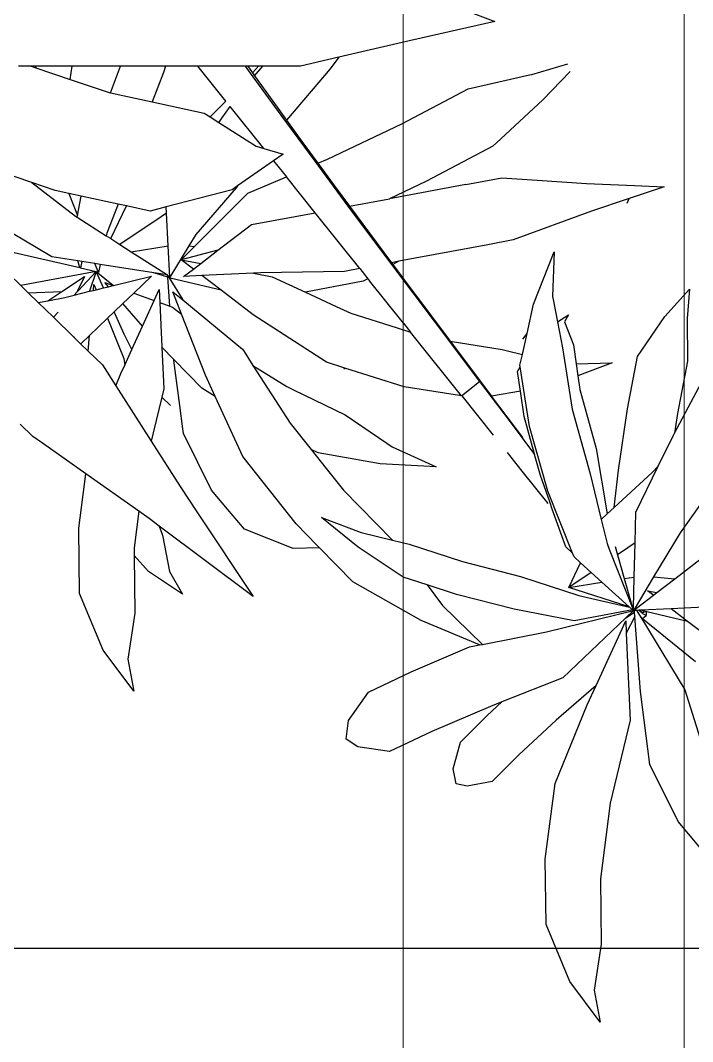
# Model space of a CAD drawing. Header units: metres. Extents: x -22 to 564, y 0 to 143.
# Drawn here: x 236.9728 to 237.0923, y 39.9084 to 40.0903 of the extents above; entities that cross this region are included whole.
import ezdxf

# ---------------------------------------------------------------- set-up
doc = ezdxf.new("R2010")
doc.units = ezdxf.units.M
doc.linetypes.add('XREF 2N NEURO-ONCOLOGIA$0$HIDDE150', pattern=[0.24, 0.15, -0.09])
for name, color, linetype in [('XREF 2N NEURO-ONCOLOGIA$0$MUROS BAJOS', 2, 'Continuous'), ('XREF 2N NEURO-ONCOLOGIA$0$PLAFONES', 20, 'XREF 2N NEURO-ONCOLOGIA$0$HIDDE150'), ('XREF 2N NEURO-ONCOLOGIA$0$VEGETACION', 95, 'Continuous')]:
    doc.layers.add(name, color=color, linetype=linetype)

# ---------------------------------------------------------------- blocks, each defined once
blk = doc.blocks.new('XREF 2N NEURO-ONCOLOGIA$0$PLANTA CIRCULAR-02')
at = {"color": 72}
for p, q in [((0.2013890418260757, 0.2273417944819727), (0.2214030004920744, 0.2132002243617919)), ((0.2593158248288034, 0.2264805127125484), (0.2510818288329091, 0.2157029925408622)), ((0.1880458887503806, 0.2113713272277309), (0.165849975180123, 0.2231474342153845)), ((0.2462260190323775, 0.2233257098332544), (0.2468636820481009, 0.2101818382819616)), ((0.3310885271888111, 0.2234832087838114), (0.3180429224580905, 0.212542126266392)), ((0.2368373994195281, 0.2114759135015092), (0.2300751190101948, 0.2203104930686237)), ((0.2739774869021687, 0.2148253307744952), (0.2899686613796177, 0.2197685909734801)), ((0.1398800181335815, 0.2163983263596734), (0.1497604723965367, 0.2155343248746178)), ((0.1490665851663664, 0.2080943989386341), (0.1398800181335815, 0.2163983263596734)), ((0.1497604723965367, 0.2155343248746178), (0.1639590949975371, 0.2156879583203661)), ((0.1639590949975371, 0.2156879583203661), (0.1815031946998573, 0.2123314385903896)), ((0.2510818288329091, 0.2157029925408622), (0.2468636820481009, 0.2101818382819616)), ((0.2510818288329091, 0.2157029925408622), (0.2477282124536515, 0.2016322527049041)), ((0.2501257025410837, 0.2006073451241903), (0.2645668345363532, 0.2183558742652565)), ((0.1815031946998573, 0.2123314385903896), (0.1880458887503806, 0.2113713272277309)), ((0.2214030004920744, 0.2132002243617919), (0.2361707790385594, 0.2043516240605001)), ((0.2496995792831598, 0.20008362848872), (0.2739774869021687, 0.2148253307744952)), ((0.3180429224580905, 0.212542126266392), (0.2990322202697513, 0.2031429281671819)), ((0.1887909899510447, 0.210976011602277), (0.1880458887503806, 0.2113713272277309)), ((0.1991868052905516, 0.2059026629006553), (0.1887909899510447, 0.210976011602277)), ((0.2361707790385594, 0.2043516240605001), (0.2368373994195281, 0.2114759135015092)), ((0.2414502145201709, 0.2054495023549734), (0.2368373994195281, 0.2114759135015092)), ((0.2468636820481009, 0.2101818382819616), (0.2473545221659918, 0.2000643635302808)), ((0.1052299575996187, 0.1979691624593656), (0.1056769285168286, 0.2078393354950734)), ((0.1056769285168286, 0.2078393354950734), (0.1095695138444483, 0.1961716594080798)), ((0.1624008745917536, 0.1989805685503896), (0.1490665851663664, 0.2080943989386341)), ((0.2145308191973356, 0.1984145024736676), (0.1991868052905516, 0.2059026629006553)), ((0.2012420913636532, 0.2038441356656762), (0.1991868052905516, 0.2059026629006553)), ((0.2408711741639706, 0.2023382135543628), (0.2414502145201709, 0.2054495023549734)), ((0.2423500464400661, 0.204273917165942), (0.2414502145201709, 0.2054495023549734)), ((0.2129187338088343, 0.1912117784107465), (0.2012420913636532, 0.2038441356656762)), ((0.2361707790385594, 0.2043516240605001), (0.2465179944031206, 0.1981517496038236)), ((0.2423500464400661, 0.204273917165942), (0.2408711741639706, 0.2023382135543628)), ((0.2466985945455633, 0.1985927575697914), (0.2423500464400661, 0.204273917165942)), ((0.2477282124536515, 0.2016322527049041), (0.2480911353282238, 0.2018156823961661)), ((0.2480911353282238, 0.2018156823961661), (0.2490791886609855, 0.2018896935783303)), ((0.2490791886609855, 0.2018896935783303), (0.2486026663029293, 0.2008001950860674)), ((0.2501257025410837, 0.2006073451241903), (0.2490791886609855, 0.2018896935783303)), ((0.2990322202697513, 0.2031429281671819), (0.2746122854090771, 0.1999197234052801)), ((0.179944974294088, 0.1956240488204131), (0.1624008745917536, 0.1989805685503896)), ((0.2248347571928662, 0.1981529485796116), (0.2145308191973356, 0.1984145024736676)), ((0.2465179944031206, 0.1981517496038236), (0.2468365684651559, 0.1983451898315493)), ((0.2466985945455633, 0.1985927575697914), (0.2466639152700907, 0.1985525530273904)), ((0.2468365684651559, 0.1983451898315493), (0.2466639152700907, 0.1985525530273904)), ((0.2472069117380471, 0.1979003931708334), (0.2466985945455633, 0.1985927575697914)), ((0.2472069117380471, 0.1979003931708334), (0.2468365684651559, 0.1983451898315493)), ((0.2475589574949026, 0.2009221111081345), (0.2473545221659918, 0.2000643635302808)), ((0.2473545221659918, 0.2000643635302808), (0.2473828681530961, 0.1994800799755438)), ((0.248094386283185, 0.2003980152886271), (0.2473828681530961, 0.1994800799755438)), ((0.2473828681530961, 0.1994800799755438), (0.2473871868901938, 0.1993910597183728)), ((0.2486026663029293, 0.2008001950860674), (0.2473871868901938, 0.1993910597183728)), ((0.2473871868901938, 0.1993910597183728), (0.2474207183899182, 0.1986998894381315)), ((0.2474207183899182, 0.1986998894381315), (0.247743822599233, 0.1988960804005373)), ((0.2474207183899182, 0.1986998894381315), (0.2474586054971581, 0.197918938906561)), ((0.2477282124536515, 0.2016322527049041), (0.2475589574949026, 0.2009221111081345)), ((0.2475589574949026, 0.2009221111081345), (0.2480609931466802, 0.2010828169036856)), ((0.247743822599233, 0.1988960804005373), (0.2496995792831598, 0.20008362848872)), ((0.2480609931466802, 0.2010828169036856), (0.248094386283185, 0.2003980152886271)), ((0.2746122854090771, 0.1999197234052801), (0.2494241924522385, 0.1980637706908084)), ((0.2496995792831598, 0.20008362848872), (0.2501257025410837, 0.2006073451241903)), ((0.1045022866744318, 0.1819004705865055), (0.1052299575996187, 0.1979691624593656)), ((0.1095695138444483, 0.1961716594080798), (0.1137544273637729, 0.1836277557332693)), ((0.1110581247384346, 0.1955550565866915), (0.1095695138444483, 0.1961716594080798)), ((0.2005007157029723, 0.192607584846705), (0.179944974294088, 0.1956240488204131)), ((0.2362374095002337, 0.1978635050566737), (0.2248347571928662, 0.1981529485796116)), ((0.2248347571928662, 0.1981529485796116), (0.2264701033485323, 0.1956942270619848)), ((0.2264701033485323, 0.1956942270619848), (0.2287862294278824, 0.192255410235326)), ((0.2268788212409731, 0.1895363656214002), (0.2474751338054943, 0.1975782480458505)), ((0.2466379175878899, 0.1975994998392849), (0.2362374095002337, 0.1978635050566737)), ((0.236768964713761, 0.1945289948367801), (0.2362374095002337, 0.1978635050566737)), ((0.236768964713761, 0.1945289948367801), (0.246546267228581, 0.1973136950235457)), ((0.2461689531155144, 0.1961370690792492), (0.2379569896054789, 0.1870763708344043)), ((0.2461689531155144, 0.1961370690792492), (0.2397189675594689, 0.1760232697730402)), ((0.2423861432337446, 0.1793886632420509), (0.2462778434902333, 0.1962572136495382)), ((0.2462778434902333, 0.1962572136495382), (0.2461689531155144, 0.1961370690792492)), ((0.2472387041253228, 0.1973173825432752), (0.2462778434902333, 0.1962572136495382)), ((0.2465179944031206, 0.1981517496038236), (0.2469669963618912, 0.1978827153103282)), ((0.2466379175878899, 0.1975994998392849), (0.246546267228581, 0.1973136950235457)), ((0.246546267228581, 0.1973136950235457), (0.2472040618885387, 0.1975010433141122)), ((0.247188125296617, 0.1975855334345127), (0.2466379175878899, 0.1975994998392849)), ((0.2472069117380471, 0.1979003931708334), (0.2469669963618912, 0.1978827153103282)), ((0.2469669963618912, 0.1978827153103282), (0.2470406137376671, 0.1978386050379939)), ((0.2471345818030244, 0.1978694019205349), (0.2470406137376671, 0.1978386050379939)), ((0.2470406137376671, 0.1978386050379939), (0.2471531042229316, 0.1977712026633824)), ((0.2472069117380471, 0.1979003931708334), (0.2471345818030244, 0.1978694019205349)), ((0.2471345818030244, 0.1978694019205349), (0.2471531042229316, 0.1977712026633824)), ((0.2471531042229316, 0.1977712026633824), (0.2474751338054943, 0.1975782480458505)), ((0.2474751338054943, 0.1975782480458505), (0.247188125296617, 0.1975855334345127)), ((0.247188125296617, 0.1975855334345127), (0.2472040618885387, 0.1975010433141122)), ((0.2472040618885387, 0.1975010433141122), (0.2474751338054943, 0.1975782480458505)), ((0.2474751338054943, 0.1975782480458505), (0.2472069117380471, 0.1979003931708334)), ((0.2474751338054943, 0.1975782480458505), (0.2472387041253228, 0.1973173825432752)), ((0.2472387041253228, 0.1973173825432752), (0.2509193050910028, 0.1778041503355823)), ((0.2479441683835546, 0.197954716992605), (0.2474586054971581, 0.197918938906561)), ((0.2474586054971581, 0.197918938906561), (0.2474751338054943, 0.1975782480458505)), ((0.2479441683835546, 0.197954716992605), (0.2474751338054943, 0.1975782480458505)), ((0.2474751338054943, 0.1975782480458505), (0.2499030206254673, 0.1950344479568571)), ((0.2545506393085475, 0.1685439526762096), (0.2474751338054943, 0.1975782480458505)), ((0.2479831858152153, 0.1979575919426182), (0.2479441683835546, 0.197954716992605)), ((0.2494241924522385, 0.1980637706908084), (0.2479831858152153, 0.1979575919426182)), ((0.2499030206254673, 0.1950344479568571), (0.2479831858152153, 0.1979575919426182)), ((0.2494241924522385, 0.1980637706908084), (0.2550827223342083, 0.195213421225823)), ((0.2499030206254673, 0.1950344479568571), (0.2700187889681729, 0.1739583035174519)), ((0.2508638265624228, 0.1950258185294231), (0.2550827223342083, 0.195213421225823)), ((0.2725399314201127, 0.1851076294699467), (0.2508638265624228, 0.1950258185294231)), ((0.2550827223342083, 0.195213421225823), (0.2841276533141865, 0.1965049694562708)), ((0.2841276533141865, 0.1965049694562708), (0.3119486977157351, 0.1898444431688944)), ((0.2129187338088343, 0.1912117784107465), (0.2005007157029723, 0.192607584846705)), ((0.2260522050137155, 0.1914767252876928), (0.2287862294278824, 0.192255410235326)), ((0.2287862294278824, 0.192255410235326), (0.236768964713761, 0.1945289948367801)), ((0.1645955643399191, 0.1905343967350816), (0.1688656129225734, 0.1790579825729139)), ((0.1648666482664112, 0.1784740353022087), (0.1645955643399191, 0.1905343967350816)), ((0.1932669609845732, 0.1851730476572797), (0.215121367953742, 0.1888288621271457)), ((0.215121367953742, 0.1888288621271457), (0.2129187338088343, 0.1912117784107465)), ((0.2169393390596781, 0.18686209294696), (0.215121367953742, 0.1888288621271457)), ((0.2169393390596781, 0.18686209294696), (0.2250252189176507, 0.1888126218978954)), ((0.2250252189176507, 0.1888126218978954), (0.2268788212409731, 0.1895363656214002)), ((0.3119486977157351, 0.1898444431688944), (0.3372880189583043, 0.1865867729920794)), ((0.1734773214052865, 0.1797314055244357), (0.1932669609845732, 0.1851730476572797)), ((0.2017289134619915, 0.1831929343636673), (0.2169393390596781, 0.18686209294696)), ((0.2379569896054789, 0.1870763708344043), (0.2346970288467958, 0.1834794818944587)), ((0.2397189675594689, 0.1760232697730402), (0.2379569896054789, 0.1870763708344043)), ((0.2789897089102595, 0.1821564482979241), (0.2725399314201127, 0.1851076294699467)), ((0.2725399314201127, 0.1851076294699467), (0.28417783862389, 0.1717772079103597)), ((0.3372880189583043, 0.1865867729920794), (0.3591623532484363, 0.1868583691443675)), ((0.3591623532484363, 0.1868583691443675), (0.3745282498051523, 0.1845198085490196)), ((0.3852475939766577, 0.186526585147341), (0.3715849473010309, 0.1763001714849111)), ((0.3745282498051523, 0.1845198085490196), (0.3852475939766577, 0.186526585147341)), ((0.103425315653368, 0.1654579051208671), (0.1045022866744318, 0.1819004705865055)), ((0.1137544273637729, 0.1836277557332693), (0.1234230901286537, 0.1574404560095886)), ((0.1800494819271137, 0.1770853832989019), (0.2017289134619915, 0.1831929343636673)), ((0.2346970288467958, 0.1834794818944587), (0.2314845738350897, 0.1799350085842022)), ((0.2346970288467958, 0.1834794818944587), (0.2397189675594689, 0.1760232697730402)), ((0.3053391020597331, 0.1713861034784898), (0.2789897089102595, 0.1821564482979241)), ((0.1584706073914219, 0.1775400559016802), (0.1648666482664112, 0.1784740353022087)), ((0.1648666482664112, 0.1784740353022087), (0.1688656129225734, 0.1790579825729139)), ((0.1688656129225734, 0.1790579825729139), (0.1734773214052865, 0.1797314055244357)), ((0.2295037197612828, 0.1777494264140031), (0.2282675669181486, 0.1772559153046629)), ((0.2314845738350897, 0.1799350085842022), (0.2295037197612828, 0.1777494264140031)), ((0.2397189675594689, 0.1760232697730402), (0.2314845738350897, 0.1799350085842022)), ((0.236039075806687, 0.1598101230703861), (0.2423861432337446, 0.1793886632420509)), ((0.2509193050910028, 0.1778041503355823), (0.2470163743349474, 0.1577717612665097)), ((0.0679989700413444, 0.1636597580998753), (0.0644272448327428, 0.1756919343429359)), ((0.0670034462101086, 0.1765032058852469), (0.07653787987015899, 0.1673561726104253)), ((0.1484346118343325, 0.1758525380328066), (0.1508384722692142, 0.1745214281818335)), ((0.1508482719286803, 0.172223583868643), (0.1484346118343325, 0.1758525380328066)), ((0.1508384722692142, 0.1745214281818335), (0.1584706073914219, 0.1775400559016802)), ((0.1595454020749543, 0.1738957745349907), (0.1800494819271137, 0.1770853832989019)), ((0.2282675669181486, 0.1772559153046629), (0.2074901824431805, 0.1689609296818304)), ((0.2260960932850935, 0.1749584140142204), (0.2135093719693941, 0.1704741983170876)), ((0.2282675669181486, 0.1772559153046629), (0.2260960932850935, 0.1749584140142204)), ((0.3715849473010309, 0.1763001714849111), (0.3525527575924343, 0.1684000294539629)), ((0.1274086166296513, 0.1711158326718518), (0.1422950797455797, 0.1705790680461305)), ((0.1448606160206935, 0.1642414496502482), (0.1274086166296513, 0.1711158326718518)), ((0.1433445106461306, 0.1707808413354073), (0.1508482719286803, 0.172223583868643)), ((0.1508482719286803, 0.172223583868643), (0.1595454020749543, 0.1738957745349907)), ((0.2700187889681729, 0.1739583035174519), (0.27805011984141, 0.1535925753640228)), ((0.28417783862389, 0.1717772079103597), (0.2957087490867138, 0.1592649931012247)), ((0.3306784233023023, 0.1681284333016748), (0.3053391020597331, 0.1713861034784898)), ((0.1422950797455797, 0.1705790680461305), (0.1433445106461306, 0.1707808413354073)), ((0.2074901824431805, 0.1689609296818304), (0.1858107509083027, 0.1628533786170578)), ((0.2008128721623734, 0.1603305658610807), (0.2116350406788285, 0.168978682918727)), ((0.2111148562738663, 0.1696211147697824), (0.202291442793566, 0.1664776361594065)), ((0.2135093719693941, 0.1704741983170876), (0.2111148562738663, 0.1696211147697824)), ((0.2587951558607244, 0.1471608245804887), (0.2545506393085475, 0.1685439526762096)), ((0.3525527575924343, 0.1684000294539629), (0.3306784233023023, 0.1681284333016748)), ((0.07653787987015899, 0.1673561726104253), (0.0895846311254189, 0.1532594486780852)), ((0.1026461197618005, 0.1535615966715724), (0.103425315653368, 0.1654579051208671)), ((0.1547532977826052, 0.1620265710654962), (0.1448606160206935, 0.1642414496502482)), ((0.194635716770648, 0.1643725083162764), (0.1825018032142793, 0.1610359940265624)), ((0.1842597736035287, 0.1563334394582441), (0.1952324339886502, 0.1645365902108367)), ((0.1952324339886502, 0.1645365902108367), (0.194635716770648, 0.1643725083162764)), ((0.202291442793566, 0.1664776361594065), (0.1952324339886502, 0.1645365902108367)), ((0.0681847394216959, 0.16284444751048), (0.0679989700413444, 0.1636597580998753)), ((0.07286446886099901, 0.1423059014906087), (0.0681847394216959, 0.16284444751048)), ((0.1617346602958491, 0.1604635095322209), (0.1547532977826052, 0.1620265710654962)), ((0.1858107509083027, 0.1628533786170578), (0.165922312573926, 0.159759538870567)), ((0.1825018032142793, 0.1610359940265624), (0.1740303074251841, 0.1597989471231287)), ((0.1234230901286537, 0.1574404560095886), (0.1250188320769041, 0.1488886172037169)), ((0.1605009356612896, 0.1555131258417148), (0.1617346602958491, 0.1604635095322209)), ((0.1653066710561433, 0.1596637698531467), (0.1617346602958491, 0.1604635095322209)), ((0.165922312573926, 0.159759538870567), (0.1653066710561433, 0.1596637698531467)), ((0.1674950892004148, 0.158844644403807), (0.165922312573926, 0.159759538870567)), ((0.1740303074251841, 0.1597989471231287), (0.1674950892004148, 0.158844644403807)), ((0.1740303074251841, 0.1597989471231287), (0.1756953066214919, 0.1501664791437136)), ((0.1895334806804669, 0.1605706663973052), (0.1756953066214919, 0.1501664791437136)), ((0.194587610511789, 0.1553479501200101), (0.2008128721623734, 0.1603305658610807)), ((0.2310925888607045, 0.1404979471575487), (0.236039075806687, 0.1598101230703861)), ((0.2470163743349474, 0.1577717612665097), (0.242069887388979, 0.1384595853536723)), ((0.2957087490867138, 0.1592649931012247), (0.3046404489877688, 0.1503986505239254)), ((0.1600609619220421, 0.1537477085338068), (0.1605009356612896, 0.1555131258417148)), ((0.1707582094807378, 0.1461553880990465), (0.1842597736035287, 0.1563334394582441)), ((0.039568464767541, 0.1231805717692467), (0.0503012264136515, 0.1512584545683069)), ((0.0503012264136515, 0.1512584545683069), (0.0566811840993893, 0.1231805717692467)), ((0.0895846311254189, 0.1532594486780852), (0.0920397800063313, 0.1506067150350674)), ((0.0920397800063313, 0.1506067150350674), (0.1037791285079948, 0.128436858154366)), ((0.1048945850996574, 0.1415117078089381), (0.1026461197618005, 0.1535615966715724)), ((0.1572933824070617, 0.1363142558055372), (0.1600609619220421, 0.1537477085338068)), ((0.1756340436006809, 0.1401976806664038), (0.1887703810599248, 0.1507061172625583)), ((0.27805011984141, 0.1535925753640228), (0.2795593908043799, 0.1497653887337265)), ((0.2825813859204516, 0.1486756891631487), (0.27805011984141, 0.1535925753640228)), ((0.3046404489877688, 0.1503986505239254), (0.3062675604853239, 0.1420061693310188)), ((0.1250188320769041, 0.1488886172037169), (0.1305649356673086, 0.1191757310767016)), ((0.1572933824070617, 0.1363142558055372), (0.1756953066214919, 0.1501664791437136)), ((0.2457641105792732, 0.1337127929269073), (0.2587951558607244, 0.1471608245804887)), ((0.2589906538900379, 0.1461759398824185), (0.2587951558607244, 0.1471608245804887)), ((0.2795593908043799, 0.1497653887337265), (0.2878913133545495, 0.130196279699696)), ((0.2915130858215065, 0.1398093465858423), (0.2825813859204516, 0.1486756891631487)), ((0.1506146580046277, 0.1309519617738886), (0.1707582094807378, 0.1461553880990465)), ((0.1755778232325582, 0.1401527404294072), (0.1707582094807378, 0.1461553880990465)), ((0.2589906538900379, 0.1461759398824185), (0.2507675776869007, 0.126634403562349)), ((0.2596607296358542, 0.1428002160913522), (0.2589906538900379, 0.1461759398824185)), ((0.0846038173626624, 0.1201360446099073), (0.07286446886099901, 0.1423059014906087)), ((0.1048945850996574, 0.1415117078089381), (0.1096462692204625, 0.1160555221403356)), ((0.1755778232325582, 0.1401527404294072), (0.1542575284695999, 0.1231101353001165)), ((0.1756340436006809, 0.1401976806664038), (0.1750544361110968, 0.1365466347918769)), ((0.2252944885741073, 0.1226553716148615), (0.2310925888607045, 0.1404979471575487)), ((0.2679926521860239, 0.1232311070573289), (0.2596607296358542, 0.1428002160913522)), ((0.3062675604853239, 0.1420061693310188), (0.3054090772873934, 0.1383514253237905)), ((0.242069887388979, 0.1384595853536723), (0.2388892461541729, 0.1286717533568549)), ((0.30042184723888, 0.137290672889165), (0.2915130858215065, 0.1398093465858423)), ((0.3054090772873934, 0.1383514253237905), (0.30042184723888, 0.137290672889165)), ((0.1458517696418937, 0.1277481101635729), (0.1568541853091574, 0.1359836460161006)), ((0.1568541853091574, 0.1359836460161006), (0.1572933824070617, 0.1363142558055372)), ((0.1750544361110968, 0.1365466347918769), (0.1725694049174393, 0.1208930018579011)), ((0.2388892461541729, 0.1286717533568549), (0.2457641105792732, 0.1337127929269073)), ((0.1316019119972793, 0.116665740691495), (0.1506146580046277, 0.1309519617738886)), ((0.192660046776723, 0.116934331251116), (0.1993858539341744, 0.1316942741006528)), ((0.1993858539341744, 0.1316942741006528), (0.1983304550184357, 0.1129424684037801)), ((0.2878913133545495, 0.130196279699696), (0.294691245757491, 0.1160103336293687)), ((0.1037791285079948, 0.128436858154366), (0.1096462692204625, 0.1160555221403356)), ((0.1384307280811754, 0.1221933069562695), (0.1458517696418937, 0.1277481101635729)), ((0.2388892461541729, 0.1286717533568549), (0.2362717871023676, 0.1206170098109851)), ((0.2507675776869007, 0.126634403562349), (0.2378045974201086, 0.1037420606359589)), ((0.0566811840993893, 0.1231805717692467), (0.0622720253835496, 0.0990616334501127)), ((0.1512532607806065, 0.1207087498604267), (0.1542575284695999, 0.1231101353001165)), ((0.1528417037826841, 0.1186386506368038), (0.1542575284695999, 0.1231101353001165)), ((0.2747925845889654, 0.1090451609870016), (0.2679926521860239, 0.1232311070573289)), ((0.0963945369604744, 0.0952542719812684), (0.0846038173626624, 0.1201360446099073)), ((0.1316897786361579, 0.1171800129543357), (0.1384307280811754, 0.1221933069562695)), ((0.1512532607806065, 0.1207087498604267), (0.1371094688952184, 0.1094032758399805)), ((0.1725694049174393, 0.1208930018579011), (0.1663014816835755, 0.1010975265635565)), ((0.2239069614534657, 0.1170313271624863), (0.2252944885741073, 0.1226553716148615)), ((0.2362717871023676, 0.1206170098109851), (0.2262021737048059, 0.1056132107784293)), ((0.113744683623608, 0.1033516459528982), (0.1316019119972793, 0.116665740691495)), ((0.1211959790537946, 0.1093756965248787), (0.1310294119933246, 0.1166888933937216)), ((0.1305649356673086, 0.1191757310767016), (0.1310294119933246, 0.1166888933937216)), ((0.1310294119933246, 0.1166888933937216), (0.1316897786361579, 0.1171800129543357)), ((0.1479197427254633, 0.1030940188867291), (0.1528417037826841, 0.1186386506368038)), ((0.1914604880610966, 0.1151658516224856), (0.192660046776723, 0.116934331251116)), ((0.2072103804864867, 0.100682341654597), (0.2239069614534657, 0.1170313271624863)), ((0.2213139003627731, 0.106520908573259), (0.2239069614534657, 0.1170313271624863)), ((0.1121421423929121, 0.1026924482666871), (0.1096462692204625, 0.1160555221403356)), ((0.1819706838125654, 0.1011752688567284), (0.1914604880610966, 0.1151658516224856)), ((0.1983304550184357, 0.1129424684037801), (0.196570152223245, 0.102878242044973)), ((0.294691245757491, 0.1160103336293687), (0.2930881976606514, 0.1054453129279054)), ((0.1121421423929121, 0.1026924482666871), (0.1211959790537946, 0.1093756965248787)), ((0.1363948848424172, 0.1088321226411963), (0.1371094688952184, 0.1094032758399805)), ((0.1330031811840371, 0.1061211995717812), (0.1142955469915279, 0.0911688340561625)), ((0.1330031811840371, 0.1061211995717812), (0.1363948848424172, 0.1088321226411963)), ((0.1330031811840371, 0.1061211995717812), (0.1339605159015775, 0.1009955647064302)), ((0.1363948848424172, 0.1088321226411963), (0.1372662379085341, 0.1072861512005758)), ((0.1372662379085341, 0.1072861512005758), (0.1408770906250965, 0.0879534924658643)), ((0.2163342993481763, 0.0932723168254128), (0.2213139003627731, 0.106520908573259)), ((0.2842271746428651, 0.1023436693256414), (0.2747925845889654, 0.1090451609870016)), ((0.0971014614420796, 0.0910170392842318), (0.113744683623608, 0.1033516459528982)), ((0.1051888301332156, 0.0975597389204879), (0.1121421423929121, 0.1026924482666871)), ((0.1456669670174193, 0.0982509271590857), (0.1479197427254633, 0.1030940188867291)), ((0.196570152223245, 0.102878242044973), (0.1947043751778494, 0.0922109849280233)), ((0.2262021737048059, 0.1056132107784293), (0.2163342993481763, 0.0932723168254128)), ((0.2378045974201086, 0.1037420606359589), (0.2264880953195814, 0.0926611495675545)), ((0.2930881976606514, 0.1054453129279054), (0.2905447850244513, 0.1015015638107997)), ((0.1339605159015775, 0.1009955647064302), (0.1344203859823096, 0.0729282534984392)), ((0.1663014816835755, 0.1010975265635565), (0.1643470818505364, 0.0949251035508709)), ((0.1665880114846061, 0.1007241136567813), (0.1663014816835755, 0.1010975265635565)), ((0.1735509069976331, 0.0839141968758668), (0.1819706838125654, 0.1011752688567284)), ((0.1998835273134034, 0.0948790469650831), (0.2072103804864867, 0.100682341654597)), ((0.2905447850244513, 0.1015015638107997), (0.2842271746428651, 0.1023436693256414)), ((0.0622720253835496, 0.0990616334501127), (0.0652375437653206, 0.0862683611500543)), ((0.0622720253835496, 0.0990616334501127), (0.0661709179936168, 0.0961909989952972)), ((0.0661709179936168, 0.0961909989952972), (0.0832957620580715, 0.0815958846719838)), ((0.0977392765933871, 0.0921089636077639), (0.1051888301332156, 0.0975597389204879)), ((0.1408770906250965, 0.0879534924658643), (0.1456669670174193, 0.0982509271590857)), ((0.0977392765933871, 0.0921089636077639), (0.0963945369604744, 0.0952542719812684)), ((0.1643470818505364, 0.0949251035508709), (0.1552171772085984, 0.0808693737877917)), ((0.193564372782717, 0.0898739083245488), (0.1998835273134034, 0.0948790469650831)), ((0.2262852453614386, 0.0924625226131752), (0.2256700839460279, 0.0918601678505056)), ((0.2256700839460279, 0.0918601678505056), (0.226284298588439, 0.0923708504543228)), ((0.226284298588439, 0.0923708504543228), (0.2262852453614386, 0.0924625226131752)), ((0.2264880953195814, 0.0926611495675545), (0.2262852453614386, 0.0924625226131752)), ((0.2264880953195814, 0.0926611495675545), (0.2266479467496651, 0.0838320831874384)), ((0.08170373396689, 0.0796973215762122), (0.0971014614420796, 0.0910170392842318)), ((0.0904454030253135, 0.0867720980135403), (0.0977392765933871, 0.0921089636077639)), ((0.1142955469915279, 0.0911688340561625), (0.1022553371010417, 0.0815460244466024)), ((0.118269485960127, 0.0699130367338157), (0.1142955469915279, 0.0911688340561625)), ((0.184709799256936, 0.0828605700869574), (0.193564372782717, 0.0898739083245488)), ((0.1947043751778494, 0.0922109849280233), (0.193564372782717, 0.0898739083245488)), ((0.2256700839460279, 0.0918601678505056), (0.2184463626572182, 0.0847868326031716)), ((0.0652375437653206, 0.0862683611500543), (0.0652375437653206, 0.0737136327218409)), ((0.0832957620580715, 0.0815958846719838), (0.0904454030253135, 0.0867720980135403)), ((0.1357130506981718, 0.0768516686305034), (0.1408770906250965, 0.0879534924658643)), ((0.1653985616854214, 0.0703890509713574), (0.184709799256936, 0.0828605700869574)), ((0.1724682771464643, 0.0816947375956261), (0.1735509069976331, 0.0839141968758668)), ((0.2184463626572182, 0.0847868326031716), (0.1959457814276675, 0.06696506103553901)), ((0.2266479467496651, 0.0838320831874384), (0.2202554835412513, 0.0675042889905555)), ((0.0675862476844458, 0.0694180368851534), (0.08170373396689, 0.0796973215762122)), ((0.0769989677233696, 0.0770371171767081), (0.0832957620580715, 0.0815958846719838)), ((0.0927728638520193, 0.0739679065788721), (0.0946827672299975, 0.0805025938283706)), ((0.0946827672299975, 0.0805025938283706), (0.0969309366358573, 0.0772909179218502)), ((0.0969309366358573, 0.0772909179218502), (0.1022553371010417, 0.0815460244466024)), ((0.1077791020732093, 0.0686260927400255), (0.1022553371010417, 0.0815460244466024)), ((0.1552171772085984, 0.0808693737877917), (0.1484827811812437, 0.0705015929192925)), ((0.1653985616854214, 0.0703890509713574), (0.1724682771464643, 0.0816947375956261)), ((0.0684804653094204, 0.0709497645955395), (0.0769989677233696, 0.0770371171767081)), ((0.0969309366358573, 0.0772909179218502), (0.1053510936837654, 0.0652621021887612)), ((0.1345366923014524, 0.0705308817181063), (0.1357130506981718, 0.0768516686305034)), ((0.0652375437653206, 0.0737136327218409), (0.0652375437653206, 0.0722567274419817)), ((0.0684804653094204, 0.0709497645955395), (0.0652375437653206, 0.0737136327218409)), ((0.0652375437653206, 0.0722567274419817), (0.0652375437653206, 0.0686323611515221)), ((0.0674598964293409, 0.0702204623890666), (0.0652375437653206, 0.0722567274419817)), ((0.0927728638520193, 0.0739679065788721), (0.0787750941280905, 0.0627819982949163)), ((0.0920492819952443, 0.07149218912218201), (0.0927728638520193, 0.0739679065788721)), ((0.1344203859823096, 0.0729282534984392), (0.1345366923014524, 0.0705308817181063)), ((0.0652375437653206, 0.0686323611515221), (0.0674598964293409, 0.0702204623890666)), ((0.0652375437653206, 0.0677277447380647), (0.0675862476844458, 0.0694180368851534)), ((0.0652375437653206, 0.0686323611515221), (0.0652375437653206, 0.0677277447380647)), ((0.0674598964293409, 0.0702204623890666), (0.0684804653094204, 0.0709497645955395)), ((0.0840742392891514, 0.0589533033706218), (0.0920492819952443, 0.07149218912218201)), ((0.1255677777181745, 0.0508312071412007), (0.1077791020732093, 0.0686260927400255)), ((0.1268916275490852, 0.0586486419889312), (0.118269485960127, 0.0699130367338157)), ((0.1345366923014524, 0.0705308817181063), (0.1353707328708822, 0.0533391647097474)), ((0.1484827811812437, 0.0705015929192925), (0.1402487851853493, 0.0597240727476063)), ((0.1607908576410608, 0.0674133188953903), (0.1653985616854214, 0.0703890509713574)), ((0.2148054286921308, 0.0518839668435405), (0.2428102015196316, 0.0705006688733718)), ((0.2428102015196316, 0.0705006688733718), (0.2191771803140199, 0.0390077221610668)), ((0.0652375437653206, 0.0677277447380647), (0.0652375437653206, 0.0519649727992331)), ((0.1053510936837654, 0.0652621021887612), (0.106627364809043, 0.0634388547001521)), ((0.1053510936837654, 0.0652621021887612), (0.1060028472165868, 0.0647912025686992)), ((0.1434478871463796, 0.0468865349178174), (0.1599399812483568, 0.0668638087380344)), ((0.1599399812483568, 0.0668638087380344), (0.1607908576410608, 0.0674133188953903)), ((0.1959457814276675, 0.06696506103553901), (0.1758590271083023, 0.0577894891771678)), ((0.2202554835412513, 0.0675042889905555), (0.213495385513994, 0.0618347327017759)), ((0.0840742392891514, 0.0589533033706218), (0.0787750941280905, 0.0627819982949163)), ((0.1060028472165868, 0.0647912025686992), (0.1215860567563425, 0.0513254227203817)), ((0.106627364809043, 0.0634388547001521), (0.1123443487950482, 0.0413734666186301)), ((0.213495385513994, 0.0618347327017759), (0.2072098788105308, 0.0565632064731361)), ((0.0769621757445407, 0.0613332934023632), (0.0652375437653206, 0.0519649727992331)), ((0.08223135694980499, 0.0560558027605254), (0.0769621757445407, 0.0613332934023632)), ((0.08223135694980499, 0.0560558027605254), (0.0840742392891514, 0.0589533033706218)), ((0.1312625394947986, 0.0529382651592627), (0.1268916275490852, 0.0586486419889312)), ((0.1268916275490852, 0.0586486419889312), (0.1300381305164109, 0.0463592937611068)), ((0.1402487851853493, 0.0597240727476063), (0.1353707328708822, 0.0533391647097474)), ((0.1402487851853493, 0.0597240727476063), (0.1363078026902116, 0.0431889258745102)), ((0.0809931918320928, 0.0541090782695477), (0.08223135694980499, 0.0560558027605254)), ((0.1758590271083023, 0.0577894891771678), (0.1686742298652746, 0.0545074943688917)), ((0.1758590271083023, 0.0577894891771678), (0.1730271693187433, 0.0532608632501877)), ((0.2072098788105308, 0.0565632064731361), (0.1881991766221915, 0.04716400837392599)), ((0.0652375437653206, 0.0519649727992331), (0.0652375437653206, 0.0411055943935921)), ((0.0772326025233667, 0.0367096712107653), (0.0809931918320928, 0.0541090782695477)), ((0.1215860567563425, 0.0513254227203817), (0.1253950501577918, 0.0489852372762627)), ((0.1300381305164109, 0.0463592937611068), (0.1312625394947986, 0.0529382651592627)), ((0.133165277827203, 0.05045243313582401), (0.1312625394947986, 0.0529382651592627)), ((0.1353707328708822, 0.0533391647097474), (0.1356695007554407, 0.0471807917110354)), ((0.1686742298652746, 0.0545074943688917), (0.1482241202497647, 0.0465215792929854)), ((0.1730271693187433, 0.0532608632501877), (0.1633976962950498, 0.043912689917768)), ((0.2059696122039156, 0.0460101908352613), (0.2148054286921308, 0.0518839668435405)), ((0.1253950501577918, 0.0489852372762627), (0.1255677777181745, 0.0508312071412007)), ((0.1253950501577918, 0.0489852372762627), (0.1358308716225309, 0.0425736332341344)), ((0.1300381305164109, 0.0463592937611068), (0.1255677777181745, 0.0508312071412007)), ((0.133165277827203, 0.05045243313582401), (0.1300381305164109, 0.0463592937611068)), ((0.1356695007554407, 0.0471807917110354), (0.133165277827203, 0.05045243313582401)), ((0.1360537840875935, 0.0423967877915956), (0.1434478871463796, 0.0468865349178174)), ((0.1407309491855528, 0.0435954420304938), (0.1434478871463796, 0.0468865349178174)), ((0.1482241202497647, 0.0465215792929854), (0.1407309491855528, 0.0435954420304938)), ((0.1459187155904686, 0.0435219931128046), (0.1482241202497647, 0.0465215792929854)), ((0.1788200517667207, 0.0459260509400039), (0.1637792417615174, 0.0439408036120241)), ((0.186682802980556, 0.046963861126585), (0.1788200517667207, 0.0459260509400039)), ((0.1881991766221915, 0.04716400837392599), (0.186682802980556, 0.046963861126585)), ((0.1907873414808563, 0.036338183873184), (0.2059696122039156, 0.0460101908352613)), ((0.2419378582005009, 0.0468730174034278), (0.2343854329128305, 0.0354993970192155)), ((0.2343978088359364, 0.0424839616597836), (0.2419378582005009, 0.0468730174034278)), ((0.0652375437653206, 0.0411055943935921), (0.0652375437653206, 0.0261137736562276)), ((0.0652375437653206, 0.0411055943935921), (0.0673797580799374, 0.0404603280634817)), ((0.1144622026645692, 0.0414816894291974), (0.1123443487950482, 0.0413734666186301)), ((0.1123443487950482, 0.0413734666186301), (0.1137303069276925, 0.0360241943211506)), ((0.1253796590681304, 0.0420395739146073), (0.1144622026645692, 0.0414816894291974)), ((0.1144622026645692, 0.0414816894291974), (0.1156370597009726, 0.0397153072687289)), ((0.1358308716225309, 0.0425736332341344), (0.1253796590681304, 0.0420395739146073)), ((0.1273502592261906, 0.0296777605052938), (0.1253796590681304, 0.0420395739146073)), ((0.1273502592261906, 0.0296777605052938), (0.1351186797798647, 0.0418289864173218)), ((0.1358899280237438, 0.0418858148669443), (0.1343970528352543, 0.0372303948401225)), ((0.1351186797798647, 0.0418289864173218), (0.1343970528352543, 0.0372303948401225)), ((0.1351186797798647, 0.0418289864173218), (0.1360537840875935, 0.0423967877915956)), ((0.1358899280237438, 0.0418858148669443), (0.1351186797798647, 0.0418289864173218)), ((0.1455842568251313, 0.0426001292012899), (0.1358899280237438, 0.0418858148669443)), ((0.1363078026902116, 0.0431889258745102), (0.1360537840875935, 0.0423967877915956)), ((0.1443650443991515, 0.039239631428643), (0.1455842568251313, 0.0426001292012899)), ((0.1455842568251313, 0.0426001292012899), (0.1459187155904686, 0.0435219931128046)), ((0.1633976962950498, 0.043912689917768), (0.1592665891169673, 0.0399022621549605)), ((0.1637792417615174, 0.0439408036120241), (0.1633976962950498, 0.043912689917768)), ((0.1788424152070149, 0.0428029094721723), (0.1760074492849526, 0.0398765794515299)), ((0.2221897838817881, 0.0401227971134404), (0.2343978088359364, 0.0424839616597836)), ((0.0673797580799374, 0.0404603280634817), (0.0772326025233667, 0.0367096712107653)), ((0.1156370597009726, 0.0397153072687289), (0.1249384575800718, 0.0259052630646153)), ((0.140030782914863, 0.0390468987361743), (0.1443650443991515, 0.039239631428643)), ((0.1436879959407094, 0.037373492445731), (0.140030782914863, 0.0390468987361743)), ((0.1443650443991515, 0.039239631428643), (0.1592665891169673, 0.0399022621549605)), ((0.1592665891169673, 0.0399022621549605), (0.173294609666641, 0.040526049663022)), ((0.173294609666641, 0.040526049663022), (0.1760074492849526, 0.0398765794515299)), ((0.1760074492849526, 0.0398765794515299), (0.1879936471423207, 0.0370070111936869)), ((0.2191771803140199, 0.0390077221610668), (0.2166430245167561, 0.0356307508974467)), ((0.2191771803140199, 0.0390077221610668), (0.2221897838817881, 0.0401227971134404)), ((0.0742047054189499, 0.0227002673841383), (0.0772326025233667, 0.0367096712107653)), ((0.1137303069276925, 0.0360241943211506), (0.1120093176966748, 0.0280615614154627)), ((0.1343970528352543, 0.0372303948401225), (0.1315855884395063, 0.0193142449701114)), ((0.1386480801791947, 0.0237914088043425), (0.1355511356365753, 0.0364997025870295)), ((0.1355511356365753, 0.0364997025870295), (0.1412171614851587, 0.030563166773554)), ((0.1412171614851587, 0.030563166773554), (0.1436879959407094, 0.037373492445731)), ((0.1522466647120524, 0.0334573601180424), (0.1436879959407094, 0.037373492445731)), ((0.1722266452662922, 0.024513919487255), (0.1907873414808563, 0.036338183873184)), ((0.1879936471423207, 0.0370070111936869), (0.1907873414808563, 0.036338183873184)), ((0.2166430245167561, 0.0356307508974467), (0.2142108684981139, 0.0321819782996258)), ((0.2343854329128305, 0.0354993970192155), (0.2290151474390853, 0.0306396408130283)), ((0.1522466647120524, 0.0334573601180424), (0.1447005044323362, 0.0269135204942757)), ((0.1600556693516921, 0.0298842465493934), (0.1522466647120524, 0.0334573601180424)), ((0.2142108684981139, 0.0321819782996258), (0.2017262672764701, 0.0144789402306245)), ((0.2142108684981139, 0.0321819782996258), (0.2264549753107445, 0.0306078531988234)), ((0.2290151474390853, 0.0306396408130283), (0.2483293096008765, 0.0308794493511115)), ((0.2483293096008765, 0.0308794493511115), (0.2636952061575926, 0.0285408887557637)), ((0.1120093176966748, 0.0280615614154627), (0.1114154037133517, 0.025313654025112)), ((0.122983959152549, 0.0228480712231587), (0.1120093176966748, 0.0280615614154627)), ((0.1249384575800718, 0.0259052630646153), (0.1273502592261906, 0.0296777605052938)), ((0.1412171614851587, 0.030563166773554), (0.1447005044323362, 0.0269135204942757)), ((0.1600556693516921, 0.0298842465493934), (0.1549638052164965, 0.0272764716300671)), ((0.1652758788337536, 0.0274956705154139), (0.1600556693516921, 0.0298842465493934)), ((0.1630514114753225, 0.0272565121848061), (0.1652758788337536, 0.0274956705154139)), ((0.1681566652626998, 0.0261775285046682), (0.1652758788337536, 0.0274956705154139)), ((0.2264549753107445, 0.0306078531988234), (0.2290151474390853, 0.0306396408130283)), ((0.274414550329098, 0.0305476653540851), (0.2607519036534711, 0.0203212516916622)), ((0.2636952061575926, 0.0285408887557637), (0.274414550329098, 0.0305476653540851)), ((0.0652375437653206, 0.0261137736562276), (0.0652375437653206, 0.0099498520717347)), ((0.0742047054189499, 0.0227002673841383), (0.0652375437653206, 0.0261137736562276)), ((0.1114154037133517, 0.025313654025112), (0.1087364480866313, 0.0129187245033791)), ((0.1114154037133517, 0.025313654025112), (0.1211833360462009, 0.0215188438894884)), ((0.122983959152549, 0.0228480712231587), (0.1249384575800718, 0.0259052630646153)), ((0.1447005044323362, 0.0269135204942757), (0.1474986778220568, 0.0239817554469113)), ((0.1549638052164965, 0.0272764716300671), (0.1474986778220568, 0.0239817554469113)), ((0.1474986778220568, 0.0239817554469113), (0.1495988070312819, 0.0217813609205351)), ((0.1495988070312819, 0.0217813609205351), (0.1630514114753225, 0.0272565121848061)), ((0.1652726169653818, 0.0200837909927927), (0.1722266452662922, 0.024513919487255)), ((0.1722266452662922, 0.024513919487255), (0.1681566652626998, 0.0261775285046682)), ((0.06968404541513, 0.0092973476561085), (0.0741186124871121, 0.0223019346115834)), ((0.0741186124871121, 0.0223019346115834), (0.0742047054189499, 0.0227002673841383)), ((0.1158000081742898, 0.0116110622746248), (0.1220207107244846, 0.0213413750835869)), ((0.1211833360462009, 0.0215188438894884), (0.1220207107244846, 0.0213413750835869)), ((0.1220207107244846, 0.0213413750835869), (0.122983959152549, 0.0228480712231587)), ((0.1339306183181748, 0.017993524722975), (0.1386480801791947, 0.0237914088043425)), ((0.1376862342480365, 0.0208309225288943), (0.1386931784329306, 0.0236063483844546)), ((0.1390758692400311, 0.0220359789000853), (0.1376862342480365, 0.0208309225288943)), ((0.1386931784329306, 0.0236063483844546), (0.1386480801791947, 0.0237914088043425)), ((0.1390758692400311, 0.0220359789000853), (0.1386931784329306, 0.0236063483844546)), ((0.139465675979352, 0.0204364092294824), (0.1390758692400311, 0.0220359789000853)), ((0.1495988070312819, 0.0217813609205351), (0.1553723401632538, 0.0157321851623991)), ((0.1313034917214679, 0.017516574302185), (0.1306191869580857, 0.0131558195595787)), ((0.1315855884395063, 0.0193142449701114), (0.1313034917214679, 0.017516574302185)), ((0.1342675244698341, 0.0187458494870256), (0.1313034917214679, 0.017516574302185)), ((0.1315855884395063, 0.0193142449701114), (0.1342675244698341, 0.0187458494870256)), ((0.1327175325287726, 0.0127354119603354), (0.1339306183181748, 0.017993524722975)), ((0.139465675979352, 0.0204364092294824), (0.1339306183181748, 0.017993524722975)), ((0.1404442884177257, 0.0119093922120257), (0.1339306183181748, 0.017993524722975)), ((0.1339306183181748, 0.017993524722975), (0.1406073568319357, 0.015751528541152)), ((0.1339306183181748, 0.017993524722975), (0.1386920057337306, -0.0072496513607874)), ((0.1383792095557794, 0.0172150337414365), (0.1400818370921684, 0.017907995713756)), ((0.1402913707928235, 0.0170481754009231), (0.1383792095557794, 0.0172150337414365)), ((0.1400818370921684, 0.017907995713756), (0.139465675979352, 0.0204364092294824)), ((0.1402913707928235, 0.0170481754009231), (0.1400818370921684, 0.017907995713756)), ((0.1605974698697707, 0.0152762317339423), (0.1652726169653818, 0.0200837909927927)), ((0.2607519036534711, 0.0203212516916622), (0.2417197139448746, 0.012421109660707)), ((0.1406699181592614, 0.0065057443915535), (0.1356867102296348, 0.0140931858794815)), ((0.1356867102296348, 0.0140931858794815), (0.1404533615135506, 0.01169209898584)), ((0.1406073568319357, 0.015751528541152), (0.1402913707928235, 0.0170481754009231)), ((0.1418676594961425, 0.0105798839438904), (0.1406073568319357, 0.015751528541152)), ((0.1553723401632538, 0.0157321851623991), (0.1580947907992538, 0.0128797580586309)), ((0.1605974698697707, 0.0152762317339423), (0.1553723401632538, 0.0157321851623991)), ((0.1581444772037486, 0.0127537640206939), (0.1605974698697707, 0.0152762317339423)), ((0.2017262672764701, 0.0144789402306245), (0.19148625953936, -4.12870140067e-05)), ((0.2198453796547426, 0.0121495135084189), (0.2017262672764701, 0.0144789402306245)), ((0.1042043054354167, -0.0035583757336823), (0.115453671694155, 0.0110693288833161)), ((0.1087364480866313, 0.0129187245033791), (0.1078501617780887, 0.0088180756456993)), ((0.1078501617780887, 0.0088180756456993), (0.1152595953903983, 0.011711107772463)), ((0.1152595953903983, 0.011711107772463), (0.1087364480866313, 0.0129187245033791)), ((0.1158000081742898, 0.0116110622746248), (0.1152595953903983, 0.011711107772463)), ((0.115453671694155, 0.0110693288833161), (0.1158000081742898, 0.0116110622746248)), ((0.1273648647009651, -0.0104656932423026), (0.132671241242889, 0.0125347626713293)), ((0.1304051859081028, 0.0117920907890508), (0.1290536741972375, 0.0031795377012074)), ((0.1306191869580857, 0.0131558195595787), (0.1304051859081028, 0.0117920907890508)), ((0.132671241242889, 0.0125347626713293), (0.1304051859081028, 0.0117920907890508)), ((0.1306191869580857, 0.0131558195595787), (0.1327175325287726, 0.0127354119603354)), ((0.132671241242889, 0.0125347626713293), (0.1327175325287726, 0.0127354119603354)), ((0.1409386135955657, 0.0114476648234003), (0.1404442884177257, 0.0119093922120257)), ((0.1404533615135506, 0.01169209898584), (0.1404442884177257, 0.0119093922120257)), ((0.1404533615135506, 0.01169209898584), (0.1409386135955657, 0.0114476648234003)), ((0.1418676594961425, 0.0105798839438904), (0.1409386135955657, 0.0114476648234003)), ((0.1426266411396284, 0.0074654072173956), (0.1418676594961425, 0.0105798839438904)), ((0.1492892341475738, 0.0036477177566141), (0.1560251082527486, 0.0105743691022227)), ((0.1558066044302393, 0.0106477409640533), (0.1560251082527486, 0.0105743691022227)), ((0.1560251082527486, 0.0105743691022227), (0.1581444772037486, 0.0127537640206939)), ((0.1580947907992538, 0.0128797580586309), (0.1581444772037486, 0.0127537640206939)), ((0.2200362567017748, 0.0121518834763848), (0.2198453796547426, 0.0121495135084189)), ((0.2417197139448746, 0.012421109660707), (0.2200362567017748, 0.0121518834763848)), ((0.0652375437653206, 0.0099498520717347), (0.0652375437653206, -0.0023474337249212)), ((0.06968404541513, 0.0092973476561085), (0.0652375437653206, 0.0099498520717347)), ((0.0657637205324448, -0.0021991986815308), (0.06968404541513, 0.0092973476561085)), ((0.1078501617780887, 0.0088180756456993), (0.1068557275827118, 0.0042170506631933)), ((0.1437471884095061, 0.0018202870925563), (0.1426266411396284, 0.0074654072173956)), ((0.1068557275827118, 0.0042170506631933), (0.1042043054354167, -0.0035583757336823)), ((0.1437471884095061, 0.0018202870925563), (0.1406699181592614, 0.0065057443915535)), ((0.1411391989708051, -0.0047331473311871), (0.1406699181592614, 0.0065057443915535)), ((0.1443854156395616, -0.0013949894758483), (0.1492892341475738, 0.0036477177566141)), ((0.1492892341475738, 0.0036477177566141), (0.1476244232530632, 0.0052027443288978)), ((0.1290536741972375, 0.0031795377012074), (0.1102191065060794, -0.0286364354345139)), ((0.1443854156395616, -0.0013949894758483), (0.1437471884095061, 0.0018202870925563)), ((0.0652375437653206, -0.0037422380382068), (0.0657637205324448, -0.0021991986815308)), ((0.0652375437653206, -0.0023474337249212), (0.0657637205324448, -0.0021991986815308)), ((0.0652375437653206, -0.0023474337249212), (0.0652375437653206, -0.0037422380382068)), ((0.1411391989708051, -0.0047331473311871), (0.1443854156395616, -0.0013949894758483)), ((0.1892412506884398, -0.0032246868236925), (0.1850901643596217, -0.0074933425699797)), ((0.19148625953936, -4.12870140067e-05), (0.1892412506884398, -0.0032246868236925)), ((0.0652375437653206, -0.0037422380382068), (0.0652375437653206, -0.0080424707548019)), ((0.1042043054354167, -0.0035583757336823), (0.0935594284821377, -0.0347750031342429)), ((0.1386920057337306, -0.0072496513607874), (0.1411391989708051, -0.0047331473311871)), ((0.1386920057337306, -0.0072496513607874), (0.1232644112246675, -0.0231141949370439))]:
    blk.add_line(p, q, dxfattribs=at)
at = {"color": 54}
for p, q in [((0.1565764462025925, 0.1606276200797438), (0.1547532977826052, 0.1620265710654962)), ((0.1305649356673086, 0.1191757310767016), (0.1316897786361579, 0.1171800129543357))]:
    blk.add_line(p, q, dxfattribs=at)
blk = doc.blocks.new('XREF 2N NEURO-ONCOLOGIA')
at = {"layer": 'XREF 2N NEURO-ONCOLOGIA$0$MUROS BAJOS', "lineweight": 0}
for points in [[(6.310356700860197, 10.85041684456171), (6.910356700860206, 10.85041684456171), (6.910356700860206, 9.950416844561708), (6.310356700860197, 9.950416844561708)], [(6.360356700860208, 10.80041684456172), (6.860356700860208, 10.80041684456172), (6.860356700860208, 10.00041684456171), (6.360356700860208, 10.00041684456171)]]:
    blk.add_lwpolyline(points, close=True, dxfattribs=at)
at = {"layer": 'XREF 2N NEURO-ONCOLOGIA$0$PLAFONES', "elevation": -1.515243007888689e-07}
blk.add_lwpolyline([(3.723956640983412, 12.58288466193428), (6.473930160087022, 12.58288466193428), (6.473930160087022, 7.509102850534838), (3.723956640983412, 7.509102850534838)], close=True, dxfattribs=at)
at = {"layer": 'XREF 2N NEURO-ONCOLOGIA$0$VEGETACION', "color": 2, "xscale": 0.5320720665645394, "yscale": 0.5320720665645394, "zscale": 0.5320720665645394, "rotation": 180}
blk.add_blockref('XREF 2N NEURO-ONCOLOGIA$0$PLANTA CIRCULAR-02', (6.665741804993658, 10.06456808943395), dxfattribs=at)

msp = doc.modelspace()

# ---------------------------------------------------------------- block references
at = {"rotation": 90}
msp.add_blockref('XREF 2N NEURO-ONCOLOGIA', (247.041247396106, 33.45112300235571), dxfattribs=at)

doc.saveas('drawing.dxf')
